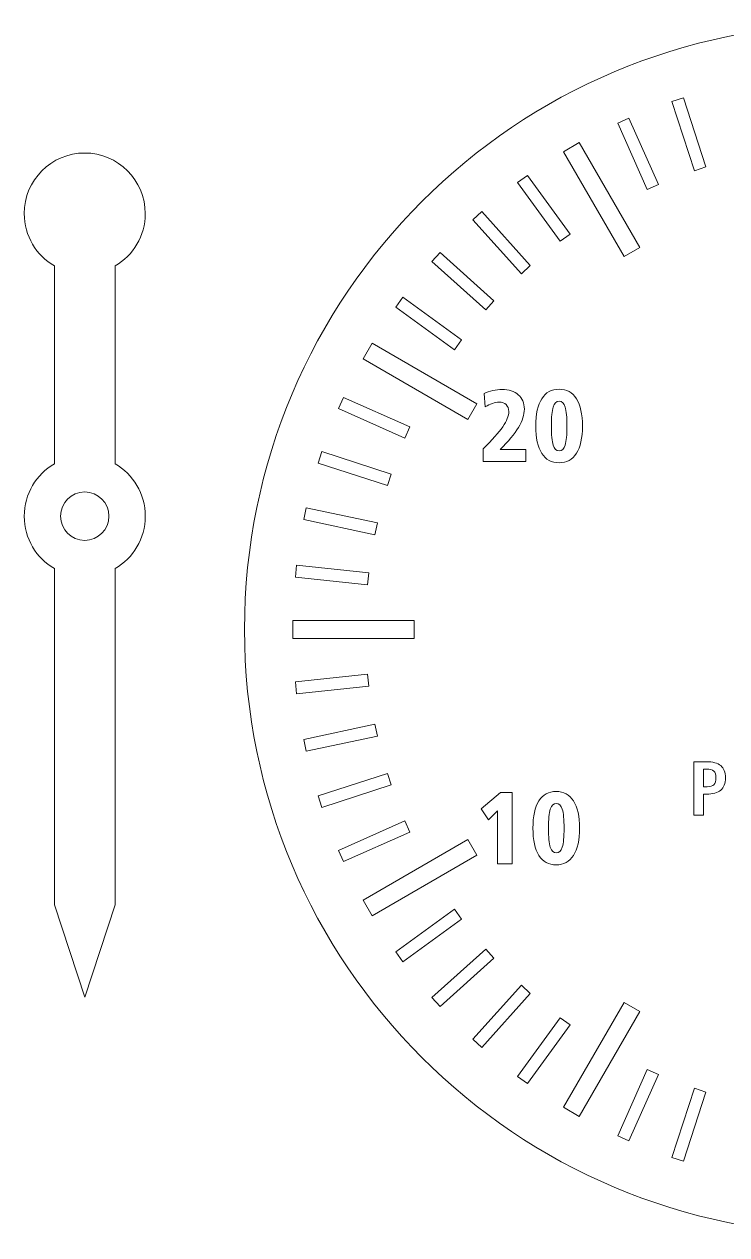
# Model space of a CAD drawing. Header units: millimetres. Extents: x -606 to -118, y 23 to 143.
# Drawn here: x -355.5 to -326.5, y 26.2 to 76.2 of the extents above; entities that cross this region are included whole.
import ezdxf

# ---------------------------------------------------------------- set-up
doc = ezdxf.new("R2010")
doc.units = ezdxf.units.MM
doc.header["$MEASUREMENT"] = 0
doc.layers.add('Cut', color=7, linetype='Continuous')
doc.layers.add('Engrave', color=7, linetype='Continuous')

msp = doc.modelspace()

# ---------------------------------------------------------------- linework, layer by layer
at = {"layer": 'Cut', "color": 250, "lineweight": 9}
msp.add_open_spline([(-296.4356, 51.2373), (-296.4356, 65.0436), (-307.6294, 76.2373), (-321.4356, 76.2373), (-321.4356, 76.2373), (-335.2431, 76.2373), (-346.4356, 65.0436), (-346.4356, 51.2373), (-346.4356, 51.2373), (-346.4356, 37.4298), (-335.2431, 26.2373), (-321.4356, 26.2373), (-321.4356, 26.2373), (-307.6294, 26.2373), (-296.4356, 37.4298), (-296.4356, 51.2373)], degree=3, knots=[0, 0, 0, 0, 0.2, 0.2, 0.2, 0.2, 0.4, 0.4, 0.4, 0.4, 0.6, 0.6, 0.6, 0.6, 1, 1, 1, 1], dxfattribs=at)
at = {"layer": 'Engrave', "color": 240, "lineweight": 9}
for points, knots in [([(-328.3071, 73.1935), (-328.3071, 73.1935), (-327.38, 70.3401), (-327.38, 70.3401), (-327.38, 70.3401), (-327.38, 70.3401), (-327.8546, 70.1859), (-327.8546, 70.1859), (-327.8546, 70.1859), (-327.8546, 70.1859), (-328.7817, 73.0393), (-328.7817, 73.0393), (-328.7817, 73.0393), (-328.7817, 73.0393), (-328.3071, 73.1935), (-328.3071, 73.1935)], [0, 0, 0, 0, 0.2, 0.2, 0.2, 0.2, 0.4, 0.4, 0.4, 0.4, 0.6, 0.6, 0.6, 0.6, 1, 1, 1, 1]), ([(-330.5648, 72.3546), (-330.5648, 72.3546), (-329.3448, 69.6144), (-329.3448, 69.6144), (-329.3448, 69.6144), (-329.3448, 69.6144), (-329.7998, 69.4112), (-329.7998, 69.4112), (-329.7998, 69.4112), (-329.7998, 69.4112), (-331.0198, 72.1514), (-331.0198, 72.1514), (-331.0198, 72.1514), (-331.0198, 72.1514), (-330.5648, 72.3546), (-330.5648, 72.3546)], [0, 0, 0, 0, 0.2, 0.2, 0.2, 0.2, 0.4, 0.4, 0.4, 0.4, 0.6, 0.6, 0.6, 0.6, 1, 1, 1, 1]), ([(-332.6132, 71.3456), (-332.6132, 71.3456), (-330.1135, 67.016), (-330.1135, 67.016), (-330.1135, 67.016), (-330.1135, 67.016), (-330.7609, 66.641), (-330.7609, 66.641), (-330.7609, 66.641), (-330.7609, 66.641), (-333.2606, 70.9706), (-333.2606, 70.9706), (-333.2606, 70.9706), (-333.2606, 70.9706), (-332.6132, 71.3456), (-332.6132, 71.3456)], [0, 0, 0, 0, 0.2, 0.2, 0.2, 0.2, 0.4, 0.4, 0.4, 0.4, 0.6, 0.6, 0.6, 0.6, 1, 1, 1, 1]), ([(-334.7527, 69.9915), (-334.7527, 69.9915), (-332.9897, 67.565), (-332.9897, 67.565), (-332.9897, 67.565), (-332.9897, 67.565), (-333.3939, 67.272), (-333.3939, 67.272), (-333.3939, 67.272), (-333.3939, 67.272), (-335.1569, 69.6985), (-335.1569, 69.6985), (-335.1569, 69.6985), (-335.1569, 69.6985), (-334.7527, 69.9915), (-334.7527, 69.9915)], [0, 0, 0, 0, 0.2, 0.2, 0.2, 0.2, 0.4, 0.4, 0.4, 0.4, 0.6, 0.6, 0.6, 0.6, 1, 1, 1, 1]), ([(-336.6393, 68.4959), (-336.6393, 68.4959), (-334.6325, 66.2672), (-334.6325, 66.2672), (-334.6325, 66.2672), (-334.6325, 66.2672), (-335.0035, 65.9332), (-335.0035, 65.9332), (-335.0035, 65.9332), (-335.0035, 65.9332), (-337.0103, 68.1619), (-337.0103, 68.1619), (-337.0103, 68.1619), (-337.0103, 68.1619), (-336.6393, 68.4959), (-336.6393, 68.4959)], [0, 0, 0, 0, 0.2, 0.2, 0.2, 0.2, 0.4, 0.4, 0.4, 0.4, 0.6, 0.6, 0.6, 0.6, 1, 1, 1, 1]), ([(-338.36, 66.8122), (-338.36, 66.8122), (-336.1327, 64.8067), (-336.1327, 64.8067), (-336.1327, 64.8067), (-336.1327, 64.8067), (-336.4667, 64.4357), (-336.4667, 64.4357), (-336.4667, 64.4357), (-336.4667, 64.4357), (-338.694, 66.4412), (-338.694, 66.4412), (-338.694, 66.4412), (-338.694, 66.4412), (-338.36, 66.8122), (-338.36, 66.8122)], [0, 0, 0, 0, 0.2, 0.2, 0.2, 0.2, 0.4, 0.4, 0.4, 0.4, 0.6, 0.6, 0.6, 0.6, 1, 1, 1, 1]), ([(-339.8966, 64.9588), (-339.8966, 64.9588), (-337.4727, 63.1977), (-337.4727, 63.1977), (-337.4727, 63.1977), (-337.4727, 63.1977), (-337.7657, 62.7935), (-337.7657, 62.7935), (-337.7657, 62.7935), (-337.7657, 62.7935), (-340.1896, 64.5546), (-340.1896, 64.5546), (-340.1896, 64.5546), (-340.1896, 64.5546), (-339.8966, 64.9588), (-339.8966, 64.9588)], [0, 0, 0, 0, 0.2, 0.2, 0.2, 0.2, 0.4, 0.4, 0.4, 0.4, 0.6, 0.6, 0.6, 0.6, 1, 1, 1, 1]), ([(-341.1704, 63.0622), (-341.1704, 63.0622), (-336.8422, 60.5634), (-336.8422, 60.5634), (-336.8422, 60.5634), (-336.8422, 60.5634), (-337.2142, 59.916), (-337.2142, 59.916), (-337.2142, 59.916), (-337.2142, 59.916), (-341.5424, 62.4148), (-341.5424, 62.4148), (-341.5424, 62.4148), (-341.5424, 62.4148), (-341.1704, 63.0622), (-341.1704, 63.0622)], [0, 0, 0, 0, 0.2, 0.2, 0.2, 0.2, 0.4, 0.4, 0.4, 0.4, 0.6, 0.6, 0.6, 0.6, 1, 1, 1, 1]), ([(-335.8783, 58.6692), (-335.8783, 58.6692), (-334.8242, 58.6692), (-334.8242, 58.6692), (-334.8242, 58.6692), (-334.8242, 58.6692), (-334.8242, 58.1697), (-334.8242, 58.1697), (-334.8242, 58.1697), (-334.8242, 58.1697), (-336.5853, 58.1697), (-336.5853, 58.1697), (-336.5853, 58.1697), (-336.5853, 58.1697), (-336.5853, 58.6982), (-336.5853, 58.6982), (-336.5853, 58.6982), (-336.205, 59.0679), (-335.9327, 59.372), (-335.769, 59.6111), (-335.769, 59.6111), (-335.6046, 59.8503), (-335.5227, 60.0592), (-335.5227, 60.2384), (-335.5227, 60.2384), (-335.5227, 60.3583), (-335.5587, 60.4536), (-335.6307, 60.5241), (-335.6307, 60.5241), (-335.702, 60.594), (-335.7986, 60.6292), (-335.92, 60.6292), (-335.92, 60.6292), (-336.0068, 60.6292), (-336.0992, 60.6123), (-336.1972, 60.5784), (-336.1972, 60.5784), (-336.2953, 60.5446), (-336.3955, 60.4952), (-336.4971, 60.431), (-336.4971, 60.431), (-336.4971, 60.431), (-336.543, 60.9806), (-336.543, 60.9806), (-336.543, 60.9806), (-336.4301, 61.0356), (-336.3087, 61.0787), (-336.1789, 61.109), (-336.1789, 61.109), (-336.0498, 61.1394), (-335.9214, 61.1542), (-335.7951, 61.1542), (-335.7951, 61.1542), (-335.515, 61.1542), (-335.2927, 61.0808), (-335.1276, 60.9348), (-335.1276, 60.9348), (-334.9618, 60.7887), (-334.8793, 60.5911), (-334.8793, 60.3414), (-334.8793, 60.3414), (-334.8793, 60.1071), (-334.9604, 59.8538), (-335.1227, 59.5822), (-335.1227, 59.5822), (-335.2857, 59.3099), (-335.5376, 59.0058), (-335.8783, 58.6692)], [0, 0, 0, 0, 0.0555556, 0.0555556, 0.0555556, 0.0555556, 0.1111111, 0.1111111, 0.1111111, 0.1111111, 0.1666667, 0.1666667, 0.1666667, 0.1666667, 0.2222222, 0.2222222, 0.2222222, 0.2222222, 0.2777778, 0.2777778, 0.2777778, 0.2777778, 0.3333333, 0.3333333, 0.3333333, 0.3333333, 0.3888889, 0.3888889, 0.3888889, 0.3888889, 0.4444444, 0.4444444, 0.4444444, 0.4444444, 0.5, 0.5, 0.5, 0.5, 0.5555556, 0.5555556, 0.5555556, 0.5555556, 0.6111111, 0.6111111, 0.6111111, 0.6111111, 0.6666667, 0.6666667, 0.6666667, 0.6666667, 0.7222222, 0.7222222, 0.7222222, 0.7222222, 0.7777778, 0.7777778, 0.7777778, 0.7777778, 0.8333333, 0.8333333, 0.8333333, 0.8333333, 0.8888889, 0.8888889, 0.8888889, 0.8888889, 1, 1, 1, 1]), ([(-333.4449, 61.1584), (-333.1351, 61.1584), (-332.8967, 61.0279), (-332.7294, 60.7668), (-332.7294, 60.7668), (-332.5629, 60.5058), (-332.4797, 60.1304), (-332.4797, 59.6401), (-332.4797, 59.6401), (-332.4797, 59.1518), (-332.5636, 58.7772), (-332.7309, 58.5154), (-332.7309, 58.5154), (-332.8981, 58.2537), (-333.1358, 58.1231), (-333.4449, 58.1231), (-333.4449, 58.1231), (-333.7574, 58.1231), (-333.9959, 58.253), (-334.1596, 58.5126), (-334.1596, 58.5126), (-334.324, 58.7722), (-334.4058, 59.1483), (-334.4058, 59.6401), (-334.4058, 59.6401), (-334.4058, 60.134), (-334.324, 60.5107), (-334.1596, 60.7697), (-334.1596, 60.7697), (-333.9959, 61.0286), (-333.7574, 61.1584), (-333.4449, 61.1584)], [0, 0, 0, 0, 0.1111111, 0.1111111, 0.1111111, 0.1111111, 0.2222222, 0.2222222, 0.2222222, 0.2222222, 0.3333333, 0.3333333, 0.3333333, 0.3333333, 0.4444444, 0.4444444, 0.4444444, 0.4444444, 0.5555556, 0.5555556, 0.5555556, 0.5555556, 0.6666667, 0.6666667, 0.6666667, 0.6666667, 0.7777778, 0.7777778, 0.7777778, 0.7777778, 1, 1, 1, 1]), ([(-342.3495, 60.8216), (-342.3495, 60.8216), (-339.609, 59.6014), (-339.609, 59.6014), (-339.609, 59.6014), (-339.609, 59.6014), (-339.8122, 59.1464), (-339.8122, 59.1464), (-339.8122, 59.1464), (-339.8122, 59.1464), (-342.5527, 60.3666), (-342.5527, 60.3666), (-342.5527, 60.3666), (-342.5527, 60.3666), (-342.3495, 60.8216), (-342.3495, 60.8216)], [0, 0, 0, 0, 0.2, 0.2, 0.2, 0.2, 0.4, 0.4, 0.4, 0.4, 0.6, 0.6, 0.6, 0.6, 1, 1, 1, 1]), ([(-333.4392, 60.6631), (-333.5542, 60.6631), (-333.6368, 60.5841), (-333.6869, 60.426), (-333.6869, 60.426), (-333.737, 60.2687), (-333.7624, 60.0062), (-333.7624, 59.6401), (-333.7624, 59.6401), (-333.7624, 59.2732), (-333.737, 59.0114), (-333.6869, 58.8541), (-333.6869, 58.8541), (-333.6368, 58.6967), (-333.5542, 58.6184), (-333.4392, 58.6184), (-333.4392, 58.6184), (-333.3263, 58.6184), (-333.2445, 58.6982), (-333.1944, 58.8569), (-333.1944, 58.8569), (-333.1443, 59.0164), (-333.1189, 59.2774), (-333.1189, 59.6401), (-333.1189, 59.6401), (-333.1189, 60.002), (-333.1443, 60.2638), (-333.1944, 60.4232), (-333.1944, 60.4232), (-333.2445, 60.5834), (-333.3263, 60.6631), (-333.4392, 60.6631)], [0, 0, 0, 0, 0.1111111, 0.1111111, 0.1111111, 0.1111111, 0.2222222, 0.2222222, 0.2222222, 0.2222222, 0.3333333, 0.3333333, 0.3333333, 0.3333333, 0.4444444, 0.4444444, 0.4444444, 0.4444444, 0.5555556, 0.5555556, 0.5555556, 0.5555556, 0.6666667, 0.6666667, 0.6666667, 0.6666667, 0.7777778, 0.7777778, 0.7777778, 0.7777778, 1, 1, 1, 1]), ([(-343.2374, 58.5838), (-343.2374, 58.5838), (-340.3821, 57.6561), (-340.3821, 57.6561), (-340.3821, 57.6561), (-340.3821, 57.6561), (-340.5363, 57.1815), (-340.5363, 57.1815), (-340.5363, 57.1815), (-340.5363, 57.1815), (-343.3916, 58.1092), (-343.3916, 58.1092), (-343.3916, 58.1092), (-343.3916, 58.1092), (-343.2374, 58.5838), (-343.2374, 58.5838)], [0, 0, 0, 0, 0.2, 0.2, 0.2, 0.2, 0.4, 0.4, 0.4, 0.4, 0.6, 0.6, 0.6, 0.6, 1, 1, 1, 1]), ([(-343.8846, 56.2641), (-343.8846, 56.2641), (-340.9476, 55.6398), (-340.9476, 55.6398), (-340.9476, 55.6398), (-340.9476, 55.6398), (-341.0512, 55.1516), (-341.0512, 55.1516), (-341.0512, 55.1516), (-341.0512, 55.1516), (-343.9882, 55.7759), (-343.9882, 55.7759), (-343.9882, 55.7759), (-343.9882, 55.7759), (-343.8846, 56.2641), (-343.8846, 56.2641)], [0, 0, 0, 0, 0.2, 0.2, 0.2, 0.2, 0.4, 0.4, 0.4, 0.4, 0.6, 0.6, 0.6, 0.6, 1, 1, 1, 1]), ([(-344.2848, 53.8895), (-344.2848, 53.8895), (-341.3004, 53.5758), (-341.3004, 53.5758), (-341.3004, 53.5758), (-341.3004, 53.5758), (-341.3512, 53.0798), (-341.3512, 53.0798), (-341.3512, 53.0798), (-341.3512, 53.0798), (-344.3356, 53.3935), (-344.3356, 53.3935), (-344.3356, 53.3935), (-344.3356, 53.3935), (-344.2848, 53.8895), (-344.2848, 53.8895)], [0, 0, 0, 0, 0.2, 0.2, 0.2, 0.2, 0.4, 0.4, 0.4, 0.4, 0.6, 0.6, 0.6, 0.6, 1, 1, 1, 1]), ([(-344.4344, 51.6123), (-344.4344, 51.6123), (-339.4356, 51.6123), (-339.4356, 51.6123), (-339.4356, 51.6123), (-339.4356, 51.6123), (-339.4356, 50.8623), (-339.4356, 50.8623), (-339.4356, 50.8623), (-339.4356, 50.8623), (-344.4344, 50.8623), (-344.4344, 50.8623), (-344.4344, 50.8623), (-344.4344, 50.8623), (-344.4344, 51.6123), (-344.4344, 51.6123)], [0, 0, 0, 0, 0.2, 0.2, 0.2, 0.2, 0.4, 0.4, 0.4, 0.4, 0.6, 0.6, 0.6, 0.6, 1, 1, 1, 1]), ([(-344.3356, 49.0809), (-344.3356, 49.0809), (-341.3512, 49.3946), (-341.3512, 49.3946), (-341.3512, 49.3946), (-341.3512, 49.3946), (-341.3004, 48.8986), (-341.3004, 48.8986), (-341.3004, 48.8986), (-341.3004, 48.8986), (-344.2848, 48.5849), (-344.2848, 48.5849), (-344.2848, 48.5849), (-344.2848, 48.5849), (-344.3356, 49.0809), (-344.3356, 49.0809)], [0, 0, 0, 0, 0.2, 0.2, 0.2, 0.2, 0.4, 0.4, 0.4, 0.4, 0.6, 0.6, 0.6, 0.6, 1, 1, 1, 1]), ([(-343.9882, 46.6985), (-343.9882, 46.6985), (-341.0512, 47.3228), (-341.0512, 47.3228), (-341.0512, 47.3228), (-341.0512, 47.3228), (-340.9476, 46.8346), (-340.9476, 46.8346), (-340.9476, 46.8346), (-340.9476, 46.8346), (-343.8846, 46.2103), (-343.8846, 46.2103), (-343.8846, 46.2103), (-343.8846, 46.2103), (-343.9882, 46.6985), (-343.9882, 46.6985)], [0, 0, 0, 0, 0.2, 0.2, 0.2, 0.2, 0.4, 0.4, 0.4, 0.4, 0.6, 0.6, 0.6, 0.6, 1, 1, 1, 1]), ([(-327.876, 45.7771), (-327.876, 45.7771), (-327.3749, 45.7771), (-327.3749, 45.7771), (-327.3749, 45.7771), (-327.0998, 45.7771), (-326.8976, 45.7231), (-326.7685, 45.6151), (-326.7685, 45.6151), (-326.6389, 45.5072), (-326.5743, 45.3389), (-326.5743, 45.1103), (-326.5743, 45.1103), (-326.5743, 44.8817), (-326.6383, 44.7124), (-326.7669, 44.6023), (-326.7669, 44.6023), (-326.895, 44.4922), (-327.0924, 44.4372), (-327.3596, 44.4372), (-327.3596, 44.4372), (-327.3596, 44.4372), (-327.4792, 44.4372), (-327.4792, 44.4372), (-327.4792, 44.4372), (-327.4792, 44.4372), (-327.4792, 43.5736), (-327.4792, 43.5736), (-327.4792, 43.5736), (-327.4792, 43.5736), (-327.876, 43.5736), (-327.876, 43.5736), (-327.876, 43.5736), (-327.876, 43.5736), (-327.876, 45.7771), (-327.876, 45.7771)], [0, 0, 0, 0, 0.1, 0.1, 0.1, 0.1, 0.2, 0.2, 0.2, 0.2, 0.3, 0.3, 0.3, 0.3, 0.4, 0.4, 0.4, 0.4, 0.5, 0.5, 0.5, 0.5, 0.6, 0.6, 0.6, 0.6, 0.7, 0.7, 0.7, 0.7, 0.8, 0.8, 0.8, 0.8, 1, 1, 1, 1]), ([(-343.3916, 44.3652), (-343.3916, 44.3652), (-340.5363, 45.2929), (-340.5363, 45.2929), (-340.5363, 45.2929), (-340.5363, 45.2929), (-340.3821, 44.8183), (-340.3821, 44.8183), (-340.3821, 44.8183), (-340.3821, 44.8183), (-343.2374, 43.8906), (-343.2374, 43.8906), (-343.2374, 43.8906), (-343.2374, 43.8906), (-343.3916, 44.3652), (-343.3916, 44.3652)], [0, 0, 0, 0, 0.2, 0.2, 0.2, 0.2, 0.4, 0.4, 0.4, 0.4, 0.6, 0.6, 0.6, 0.6, 1, 1, 1, 1]), ([(-327.4792, 45.4723), (-327.4792, 45.4723), (-327.4792, 44.742), (-327.4792, 44.742), (-327.4792, 44.742), (-327.4792, 44.742), (-327.3268, 44.742), (-327.3268, 44.742), (-327.3268, 44.742), (-327.1977, 44.742), (-327.1051, 44.7706), (-327.0505, 44.8283), (-327.0505, 44.8283), (-326.9955, 44.8854), (-326.968, 44.9812), (-326.968, 45.1156), (-326.968, 45.1156), (-326.968, 45.2447), (-326.9966, 45.3368), (-327.0532, 45.3908), (-327.0532, 45.3908), (-327.1103, 45.4453), (-327.2104, 45.4723), (-327.3532, 45.4723), (-327.3532, 45.4723), (-327.3532, 45.4723), (-327.4792, 45.4723), (-327.4792, 45.4723)], [0, 0, 0, 0, 0.125, 0.125, 0.125, 0.125, 0.25, 0.25, 0.25, 0.25, 0.375, 0.375, 0.375, 0.375, 0.5, 0.5, 0.5, 0.5, 0.625, 0.625, 0.625, 0.625, 0.75, 0.75, 0.75, 0.75, 1, 1, 1, 1]), ([(-333.564, 44.5494), (-333.2542, 44.5494), (-333.0158, 44.4189), (-332.8485, 44.1578), (-332.8485, 44.1578), (-332.682, 43.8968), (-332.5988, 43.5214), (-332.5988, 43.0311), (-332.5988, 43.0311), (-332.5988, 42.5428), (-332.6827, 42.1682), (-332.85, 41.9064), (-332.85, 41.9064), (-333.0172, 41.6447), (-333.2549, 41.5141), (-333.564, 41.5141), (-333.564, 41.5141), (-333.8765, 41.5141), (-334.115, 41.644), (-334.2787, 41.9036), (-334.2787, 41.9036), (-334.4431, 42.1632), (-334.5249, 42.5393), (-334.5249, 43.0311), (-334.5249, 43.0311), (-334.5249, 43.525), (-334.4431, 43.9017), (-334.2787, 44.1607), (-334.2787, 44.1607), (-334.115, 44.4196), (-333.8765, 44.5494), (-333.564, 44.5494)], [0, 0, 0, 0, 0.1111111, 0.1111111, 0.1111111, 0.1111111, 0.2222222, 0.2222222, 0.2222222, 0.2222222, 0.3333333, 0.3333333, 0.3333333, 0.3333333, 0.4444444, 0.4444444, 0.4444444, 0.4444444, 0.5555556, 0.5555556, 0.5555556, 0.5555556, 0.6666667, 0.6666667, 0.6666667, 0.6666667, 0.7777778, 0.7777778, 0.7777778, 0.7777778, 1, 1, 1, 1]), ([(-335.8613, 44.4986), (-335.8613, 44.4986), (-335.3836, 44.4986), (-335.3836, 44.4986), (-335.3836, 44.4986), (-335.3836, 44.4986), (-335.3836, 41.5607), (-335.3836, 41.5607), (-335.3836, 41.5607), (-335.3836, 41.5607), (-335.989, 41.5607), (-335.989, 41.5607), (-335.989, 41.5607), (-335.989, 41.5607), (-335.989, 43.7458), (-335.989, 43.7458), (-335.989, 43.7458), (-335.989, 43.7458), (-336.3657, 43.3782), (-336.3657, 43.3782), (-336.3657, 43.3782), (-336.3657, 43.3782), (-336.6663, 43.8347), (-336.6663, 43.8347), (-336.6663, 43.8347), (-336.6663, 43.8347), (-335.8613, 44.4986), (-335.8613, 44.4986)], [0, 0, 0, 0, 0.125, 0.125, 0.125, 0.125, 0.25, 0.25, 0.25, 0.25, 0.375, 0.375, 0.375, 0.375, 0.5, 0.5, 0.5, 0.5, 0.625, 0.625, 0.625, 0.625, 0.75, 0.75, 0.75, 0.75, 1, 1, 1, 1]), ([(-333.5583, 44.0541), (-333.6733, 44.0541), (-333.7559, 43.9751), (-333.806, 43.817), (-333.806, 43.817), (-333.8561, 43.6597), (-333.8815, 43.3972), (-333.8815, 43.0311), (-333.8815, 43.0311), (-333.8815, 42.6642), (-333.8561, 42.4024), (-333.806, 42.2451), (-333.806, 42.2451), (-333.7559, 42.0877), (-333.6733, 42.0094), (-333.5583, 42.0094), (-333.5583, 42.0094), (-333.4454, 42.0094), (-333.3636, 42.0892), (-333.3135, 42.2479), (-333.3135, 42.2479), (-333.2634, 42.4074), (-333.238, 42.6684), (-333.238, 43.0311), (-333.238, 43.0311), (-333.238, 43.393), (-333.2634, 43.6548), (-333.3135, 43.8142), (-333.3135, 43.8142), (-333.3636, 43.9744), (-333.4454, 44.0541), (-333.5583, 44.0541)], [0, 0, 0, 0, 0.1111111, 0.1111111, 0.1111111, 0.1111111, 0.2222222, 0.2222222, 0.2222222, 0.2222222, 0.3333333, 0.3333333, 0.3333333, 0.3333333, 0.4444444, 0.4444444, 0.4444444, 0.4444444, 0.5555556, 0.5555556, 0.5555556, 0.5555556, 0.6666667, 0.6666667, 0.6666667, 0.6666667, 0.7777778, 0.7777778, 0.7777778, 0.7777778, 1, 1, 1, 1]), ([(-342.5527, 42.1078), (-342.5527, 42.1078), (-339.8122, 43.328), (-339.8122, 43.328), (-339.8122, 43.328), (-339.8122, 43.328), (-339.609, 42.873), (-339.609, 42.873), (-339.609, 42.873), (-339.609, 42.873), (-342.3495, 41.6528), (-342.3495, 41.6528), (-342.3495, 41.6528), (-342.3495, 41.6528), (-342.5527, 42.1078), (-342.5527, 42.1078)], [0, 0, 0, 0, 0.2, 0.2, 0.2, 0.2, 0.4, 0.4, 0.4, 0.4, 0.6, 0.6, 0.6, 0.6, 1, 1, 1, 1]), ([(-341.1704, 39.4122), (-341.1704, 39.4122), (-336.8422, 41.911), (-336.8422, 41.911), (-336.8422, 41.911), (-336.8422, 41.911), (-337.2142, 42.5584), (-337.2142, 42.5584), (-337.2142, 42.5584), (-337.2142, 42.5584), (-341.5424, 40.0596), (-341.5424, 40.0596), (-341.5424, 40.0596), (-341.5424, 40.0596), (-341.1704, 39.4122), (-341.1704, 39.4122)], [0, 0, 0, 0, 0.2, 0.2, 0.2, 0.2, 0.4, 0.4, 0.4, 0.4, 0.6, 0.6, 0.6, 0.6, 1, 1, 1, 1]), ([(-340.1896, 37.9198), (-340.1896, 37.9198), (-337.7657, 39.6809), (-337.7657, 39.6809), (-337.7657, 39.6809), (-337.7657, 39.6809), (-337.4727, 39.2767), (-337.4727, 39.2767), (-337.4727, 39.2767), (-337.4727, 39.2767), (-339.8966, 37.5156), (-339.8966, 37.5156), (-339.8966, 37.5156), (-339.8966, 37.5156), (-340.1896, 37.9198), (-340.1896, 37.9198)], [0, 0, 0, 0, 0.2, 0.2, 0.2, 0.2, 0.4, 0.4, 0.4, 0.4, 0.6, 0.6, 0.6, 0.6, 1, 1, 1, 1]), ([(-338.694, 36.0332), (-338.694, 36.0332), (-336.4667, 38.0387), (-336.4667, 38.0387), (-336.4667, 38.0387), (-336.4667, 38.0387), (-336.1327, 37.6677), (-336.1327, 37.6677), (-336.1327, 37.6677), (-336.1327, 37.6677), (-338.36, 35.6622), (-338.36, 35.6622), (-338.36, 35.6622), (-338.36, 35.6622), (-338.694, 36.0332), (-338.694, 36.0332)], [0, 0, 0, 0, 0.2, 0.2, 0.2, 0.2, 0.4, 0.4, 0.4, 0.4, 0.6, 0.6, 0.6, 0.6, 1, 1, 1, 1]), ([(-337.0103, 34.3125), (-337.0103, 34.3125), (-335.0035, 36.5412), (-335.0035, 36.5412), (-335.0035, 36.5412), (-335.0035, 36.5412), (-334.6325, 36.2072), (-334.6325, 36.2072), (-334.6325, 36.2072), (-334.6325, 36.2072), (-336.6393, 33.9785), (-336.6393, 33.9785), (-336.6393, 33.9785), (-336.6393, 33.9785), (-337.0103, 34.3125), (-337.0103, 34.3125)], [0, 0, 0, 0, 0.2, 0.2, 0.2, 0.2, 0.4, 0.4, 0.4, 0.4, 0.6, 0.6, 0.6, 0.6, 1, 1, 1, 1]), ([(-332.6132, 31.1288), (-332.6132, 31.1288), (-330.1135, 35.4584), (-330.1135, 35.4584), (-330.1135, 35.4584), (-330.1135, 35.4584), (-330.7609, 35.8334), (-330.7609, 35.8334), (-330.7609, 35.8334), (-330.7609, 35.8334), (-333.2606, 31.5038), (-333.2606, 31.5038), (-333.2606, 31.5038), (-333.2606, 31.5038), (-332.6132, 31.1288), (-332.6132, 31.1288)], [0, 0, 0, 0, 0.2, 0.2, 0.2, 0.2, 0.4, 0.4, 0.4, 0.4, 0.6, 0.6, 0.6, 0.6, 1, 1, 1, 1]), ([(-335.1569, 32.7759), (-335.1569, 32.7759), (-333.3939, 35.2024), (-333.3939, 35.2024), (-333.3939, 35.2024), (-333.3939, 35.2024), (-332.9897, 34.9094), (-332.9897, 34.9094), (-332.9897, 34.9094), (-332.9897, 34.9094), (-334.7527, 32.4829), (-334.7527, 32.4829), (-334.7527, 32.4829), (-334.7527, 32.4829), (-335.1569, 32.7759), (-335.1569, 32.7759)], [0, 0, 0, 0, 0.2, 0.2, 0.2, 0.2, 0.4, 0.4, 0.4, 0.4, 0.6, 0.6, 0.6, 0.6, 1, 1, 1, 1]), ([(-331.0198, 30.323), (-331.0198, 30.323), (-329.7998, 33.0632), (-329.7998, 33.0632), (-329.7998, 33.0632), (-329.7998, 33.0632), (-329.3448, 32.86), (-329.3448, 32.86), (-329.3448, 32.86), (-329.3448, 32.86), (-330.5648, 30.1198), (-330.5648, 30.1198), (-330.5648, 30.1198), (-330.5648, 30.1198), (-331.0198, 30.323), (-331.0198, 30.323)], [0, 0, 0, 0, 0.2, 0.2, 0.2, 0.2, 0.4, 0.4, 0.4, 0.4, 0.6, 0.6, 0.6, 0.6, 1, 1, 1, 1]), ([(-328.7817, 29.4351), (-328.7817, 29.4351), (-327.8546, 32.2885), (-327.8546, 32.2885), (-327.8546, 32.2885), (-327.8546, 32.2885), (-327.38, 32.1343), (-327.38, 32.1343), (-327.38, 32.1343), (-327.38, 32.1343), (-328.3071, 29.2809), (-328.3071, 29.2809), (-328.3071, 29.2809), (-328.3071, 29.2809), (-328.7817, 29.4351), (-328.7817, 29.4351)], [0, 0, 0, 0, 0.2, 0.2, 0.2, 0.2, 0.4, 0.4, 0.4, 0.4, 0.6, 0.6, 0.6, 0.6, 1, 1, 1, 1])]:
    msp.add_open_spline(points, degree=3, knots=knots, dxfattribs=at)
at = {"layer": 'Engrave', "color": 250, "lineweight": 9}
for points, knots in [([(-355.5344, 68.4172), (-355.5344, 69.7979), (-354.4151, 70.9172), (-353.0344, 70.9172), (-353.0344, 70.9172), (-351.6537, 70.9172), (-350.5344, 69.7979), (-350.5344, 68.4172), (-350.5344, 68.4172), (-350.5344, 67.4919), (-351.0372, 66.6839), (-351.7844, 66.2517), (-351.7844, 66.2517), (-351.7844, 66.2517), (-351.7844, 58.0824), (-351.7844, 58.0824), (-351.7844, 58.0824), (-351.0371, 57.6501), (-350.5343, 56.8421), (-350.5343, 55.9168), (-350.5343, 55.9168), (-350.5343, 54.9915), (-351.0371, 54.1835), (-351.7844, 53.7512), (-351.7844, 53.7512), (-351.7844, 53.7512), (-351.7844, 39.8588), (-351.7844, 39.8588), (-351.7844, 39.8588), (-351.7844, 39.8588), (-353.0344, 36.0524), (-353.0344, 36.0524), (-353.0344, 36.0524), (-353.0344, 36.0524), (-354.2844, 39.8588), (-354.2844, 39.8588), (-354.2844, 39.8588), (-354.2844, 39.8588), (-354.2844, 53.7513), (-354.2844, 53.7513), (-354.2844, 53.7513), (-355.0316, 54.1836), (-355.5343, 54.9916), (-355.5343, 55.9168), (-355.5343, 55.9168), (-355.5343, 56.842), (-355.0316, 57.65), (-354.2844, 58.0823), (-354.2844, 58.0823), (-354.2844, 58.0823), (-354.2844, 66.2517), (-354.2844, 66.2517), (-354.2844, 66.2517), (-355.0317, 66.6839), (-355.5344, 67.4919), (-355.5344, 68.4172)], [0, 0, 0, 0, 0.0666667, 0.0666667, 0.0666667, 0.0666667, 0.1333333, 0.1333333, 0.1333333, 0.1333333, 0.2, 0.2, 0.2, 0.2, 0.2666667, 0.2666667, 0.2666667, 0.2666667, 0.3333333, 0.3333333, 0.3333333, 0.3333333, 0.4, 0.4, 0.4, 0.4, 0.4666667, 0.4666667, 0.4666667, 0.4666667, 0.5333333, 0.5333333, 0.5333333, 0.5333333, 0.6, 0.6, 0.6, 0.6, 0.6666667, 0.6666667, 0.6666667, 0.6666667, 0.7333333, 0.7333333, 0.7333333, 0.7333333, 0.8, 0.8, 0.8, 0.8, 0.8666667, 0.8666667, 0.8666667, 0.8666667, 1, 1, 1, 1]), ([(-354.0343, 55.9168), (-354.0343, 56.4691), (-353.5866, 56.9168), (-353.0343, 56.9168), (-353.0343, 56.9168), (-352.482, 56.9168), (-352.0343, 56.4691), (-352.0343, 55.9168), (-352.0343, 55.9168), (-352.0343, 55.3645), (-352.482, 54.9168), (-353.0343, 54.9168), (-353.0343, 54.9168), (-353.5866, 54.9168), (-354.0343, 55.3645), (-354.0343, 55.9168)], [0, 0, 0, 0, 0.2, 0.2, 0.2, 0.2, 0.4, 0.4, 0.4, 0.4, 0.6, 0.6, 0.6, 0.6, 1, 1, 1, 1])]:
    msp.add_open_spline(points, degree=3, knots=knots, dxfattribs=at)

doc.saveas('drawing.dxf')
